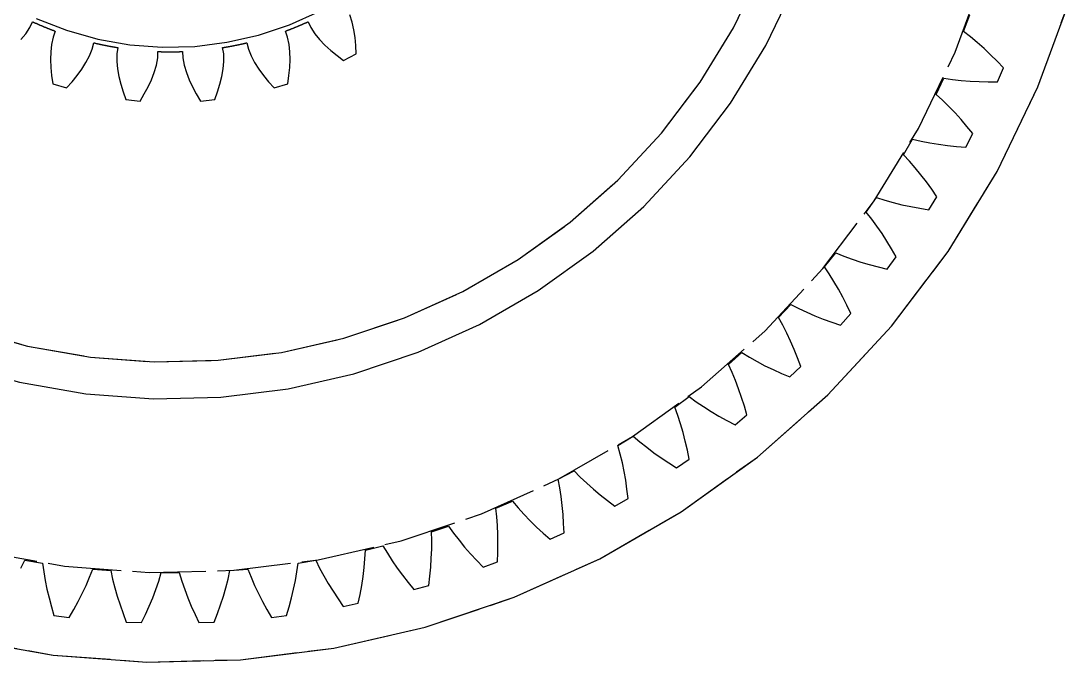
# Model space of a CAD drawing. Header units: millimetres. Extents: x -29 to 159, y -20 to 130.
# Drawn here: x -3.33 to 20.07, y 86.5 to 100.81 of the extents above; entities that cross this region are included whole.
import ezdxf

# ---------------------------------------------------------------- set-up
doc = ezdxf.new("R2010")
doc.units = ezdxf.units.MM
doc.linetypes.add('DASHED', pattern=[1.524, 1.27, -0.254])
doc.layers.add('HIDDEN', color=8, linetype='DASHED')
doc.layers.add('VISIBLE', color=7, linetype='CONTINUOUS')

msp = doc.modelspace()

# ---------------------------------------------------------------- linework, layer by layer
at = {"layer": 'HIDDEN'}
for points in [[(-12.88385, 101.28894), (-12.20206, 100.03695), (-11.39899, 98.85907), (-10.48264, 97.767), (-9.46211, 96.7716), (-8.34753, 95.88276), (-7.15, 95.10931), (-5.88141, 94.45894), (-4.55436, 93.93811), (-3.18205, 93.552), (-1.77811, 93.30445), (-0.35651, 93.19792), (1.06864, 93.23346), (2.48317, 93.41072), (3.87302, 93.72795), (5.22438, 94.18198), (6.52381, 94.76831), (7.75841, 95.4811), (8.9159, 96.31328), (9.98479, 97.25658), (10.95444, 98.30161), (11.81521, 99.438), (12.55857, 100.65444), (13.17711, 101.93886)], [(-4.2279, 88.96984), (-2.36253, 88.64093), (-0.47368, 88.49938), (1.41987, 88.5466), (3.29932, 88.78213), (5.14597, 89.20361), (6.94148, 89.80687), (8.668, 90.58591), (10.30838, 91.53298), (11.84631, 92.63867), (13.2665, 93.892), (14.55484, 95.28051), (15.69854, 96.79039), (16.68621, 98.40665), (17.50805, 100.11321), (18.15588, 101.89312)], [(-4.2279, 88.96984), (-2.36253, 88.64093), (-0.47368, 88.49938), (1.41987, 88.5466), (3.29932, 88.78213), (5.14597, 89.20361), (6.94148, 89.80687), (8.668, 90.58591), (10.30838, 91.53298), (11.84631, 92.63867), (13.2665, 93.892), (14.55484, 95.28051), (15.69854, 96.79039), (16.68621, 98.40665), (17.50805, 100.11321), (18.15588, 101.89312)], [(-4.67294, 87.01999), (-2.61122, 86.65645), (-0.52354, 86.5), (1.56933, 86.55219), (3.64661, 86.81251), (5.68765, 87.27836), (7.67216, 87.94512), (9.58042, 88.80616), (11.39347, 89.85293), (13.09329, 91.07501), (14.66297, 92.46027), (16.08693, 93.99493), (17.35101, 95.66375), (18.44265, 97.45014), (19.351, 99.33634), (20.06703, 101.30361)], [(-4.67294, 87.01999), (-2.61122, 86.65645), (-0.52354, 86.5), (1.56933, 86.55219), (3.64661, 86.81251), (5.68765, 87.27836), (7.67216, 87.94512), (9.58042, 88.80616), (11.39347, 89.85293), (13.09329, 91.07501), (14.66297, 92.46027), (16.08693, 93.99493), (17.35101, 95.66375), (18.44265, 97.45014), (19.351, 99.33634), (20.06703, 101.30361)], [(-4.67294, 87.01999), (-2.61122, 86.65645), (-0.52354, 86.5), (1.56933, 86.55219), (3.64661, 86.81251), (5.68765, 87.27836), (7.67216, 87.94512), (9.58042, 88.80616), (11.39347, 89.85293), (13.09329, 91.07501), (14.66297, 92.46027), (16.08693, 93.99493), (17.35101, 95.66375), (18.44265, 97.45014), (19.351, 99.33634), (20.06703, 101.30361)], [(4.05581, 100.7782), (4.00665, 100.93993)], [(4.05581, 100.7782), (4.00665, 100.93993)], [(17.69342, 100.56939), (17.83523, 100.94332)], [(17.69342, 100.56939), (17.83523, 100.94332)], [(-3.22309, 100.52111), (-3.13389, 100.66031)], [(-3.22309, 100.52111), (-3.13389, 100.66031)], [(-3.13389, 100.66031), (-3.07447, 100.78987)], [(-3.13389, 100.66031), (-3.07447, 100.78987)], [(-3.07447, 100.78987), (-3.06653, 100.78624), (-3.05858, 100.78261), (-3.05063, 100.77899), (-3.04268, 100.77538), (-3.03472, 100.77178), (-3.02675, 100.76819), (-3.01879, 100.76461), (-3.01082, 100.76104), (-3.00284, 100.75748), (-2.99486, 100.75393), (-2.98688, 100.75039), (-2.97889, 100.74685), (-2.97089, 100.74333), (-2.9629, 100.73982), (-2.9549, 100.73631), (-2.94689, 100.73282), (-2.93888, 100.72933), (-2.93087, 100.72586), (-2.92285, 100.72239), (-2.91483, 100.71893), (-2.9068, 100.71549), (-2.89877, 100.71205), (-2.89074, 100.70862), (-2.8827, 100.7052), (-2.87466, 100.70179), (-2.86661, 100.69839), (-2.85856, 100.695), (-2.85051, 100.69162), (-2.84245, 100.68825), (-2.83439, 100.68489), (-2.82632, 100.68153), (-2.81825, 100.67819), (-2.81018, 100.67486), (-2.8021, 100.67153), (-2.79402, 100.66822), (-2.78594, 100.66492), (-2.77785, 100.66162), (-2.76975, 100.65834), (-2.76166, 100.65506), (-2.75355, 100.65179), (-2.74545, 100.64854), (-2.73734, 100.64529), (-2.72923, 100.64205), (-2.72111, 100.63883), (-2.71299, 100.63561), (-2.70487, 100.6324), (-2.69674, 100.6292), (-2.68861, 100.62601), (-2.68047, 100.62283), (-2.67233, 100.61966), (-2.66419, 100.6165), (-2.65604, 100.61335), (-2.64789, 100.61021), (-2.63974, 100.60708), (-2.63158, 100.60396), (-2.62342, 100.60085), (-2.61525, 100.59774), (-2.60708, 100.59465), (-2.59891, 100.59157), (-2.59073, 100.58849), (-2.58255, 100.58543), (-2.57437, 100.58238), (-2.56618, 100.57933)], [(-3.07447, 100.78987), (-3.06653, 100.78624), (-3.05858, 100.78261), (-3.05063, 100.77899), (-3.04268, 100.77538), (-3.03472, 100.77178), (-3.02675, 100.76819), (-3.01879, 100.76461), (-3.01082, 100.76104), (-3.00284, 100.75748), (-2.99486, 100.75393), (-2.98688, 100.75039), (-2.97889, 100.74685), (-2.97089, 100.74333), (-2.9629, 100.73982), (-2.9549, 100.73631), (-2.94689, 100.73282), (-2.93888, 100.72933), (-2.93087, 100.72586), (-2.92285, 100.72239), (-2.91483, 100.71893), (-2.9068, 100.71549), (-2.89877, 100.71205), (-2.89074, 100.70862), (-2.8827, 100.7052), (-2.87466, 100.70179), (-2.86661, 100.69839), (-2.85856, 100.695), (-2.85051, 100.69162), (-2.84245, 100.68825), (-2.83439, 100.68489), (-2.82632, 100.68153), (-2.81825, 100.67819), (-2.81018, 100.67486), (-2.8021, 100.67153), (-2.79402, 100.66822), (-2.78594, 100.66492), (-2.77785, 100.66162), (-2.76975, 100.65834), (-2.76166, 100.65506), (-2.75355, 100.65179), (-2.74545, 100.64854), (-2.73734, 100.64529), (-2.72923, 100.64205), (-2.72111, 100.63883), (-2.71299, 100.63561), (-2.70487, 100.6324), (-2.69674, 100.6292), (-2.68861, 100.62601), (-2.68047, 100.62283), (-2.67233, 100.61966), (-2.66419, 100.6165), (-2.65604, 100.61335), (-2.64789, 100.61021), (-2.63974, 100.60708), (-2.63158, 100.60396), (-2.62342, 100.60085), (-2.61525, 100.59774), (-2.60708, 100.59465), (-2.59891, 100.59157), (-2.59073, 100.58849), (-2.58255, 100.58543), (-2.57437, 100.58238), (-2.56618, 100.57933)], [(2.56618, 100.57933), (2.57437, 100.58238), (2.58255, 100.58543), (2.59073, 100.58849), (2.59891, 100.59157), (2.60708, 100.59465), (2.61525, 100.59774), (2.62342, 100.60085), (2.63158, 100.60396), (2.63974, 100.60708), (2.64789, 100.61021), (2.65604, 100.61335), (2.66419, 100.6165), (2.67233, 100.61966), (2.68047, 100.62283), (2.68861, 100.62601), (2.69674, 100.6292), (2.70487, 100.6324), (2.71299, 100.63561), (2.72111, 100.63883), (2.72923, 100.64205), (2.73734, 100.64529), (2.74545, 100.64854), (2.75355, 100.65179), (2.76166, 100.65506), (2.76975, 100.65834), (2.77785, 100.66162), (2.78594, 100.66492), (2.79402, 100.66822), (2.8021, 100.67153), (2.81018, 100.67486), (2.81825, 100.67819), (2.82632, 100.68153), (2.83439, 100.68489), (2.84245, 100.68825), (2.85051, 100.69162), (2.85856, 100.695), (2.86661, 100.69839), (2.87466, 100.70179), (2.8827, 100.7052), (2.89074, 100.70862), (2.89877, 100.71205), (2.9068, 100.71549), (2.91483, 100.71893), (2.92285, 100.72239), (2.93087, 100.72586), (2.93888, 100.72933), (2.94689, 100.73282), (2.9549, 100.73631), (2.9629, 100.73982), (2.97089, 100.74333), (2.97889, 100.74685), (2.98688, 100.75039), (2.99486, 100.75393), (3.00284, 100.75748), (3.01082, 100.76104), (3.01879, 100.76461), (3.02675, 100.76819), (3.03472, 100.77178), (3.04268, 100.77538), (3.05063, 100.77899), (3.05858, 100.78261), (3.06653, 100.78624), (3.07447, 100.78987)], [(2.56618, 100.57933), (2.57437, 100.58238), (2.58255, 100.58543), (2.59073, 100.58849), (2.59891, 100.59157), (2.60708, 100.59465), (2.61525, 100.59774), (2.62342, 100.60085), (2.63158, 100.60396), (2.63974, 100.60708), (2.64789, 100.61021), (2.65604, 100.61335), (2.66419, 100.6165), (2.67233, 100.61966), (2.68047, 100.62283), (2.68861, 100.62601), (2.69674, 100.6292), (2.70487, 100.6324), (2.71299, 100.63561), (2.72111, 100.63883), (2.72923, 100.64205), (2.73734, 100.64529), (2.74545, 100.64854), (2.75355, 100.65179), (2.76166, 100.65506), (2.76975, 100.65834), (2.77785, 100.66162), (2.78594, 100.66492), (2.79402, 100.66822), (2.8021, 100.67153), (2.81018, 100.67486), (2.81825, 100.67819), (2.82632, 100.68153), (2.83439, 100.68489), (2.84245, 100.68825), (2.85051, 100.69162), (2.85856, 100.695), (2.86661, 100.69839), (2.87466, 100.70179), (2.8827, 100.7052), (2.89074, 100.70862), (2.89877, 100.71205), (2.9068, 100.71549), (2.91483, 100.71893), (2.92285, 100.72239), (2.93087, 100.72586), (2.93888, 100.72933), (2.94689, 100.73282), (2.9549, 100.73631), (2.9629, 100.73982), (2.97089, 100.74333), (2.97889, 100.74685), (2.98688, 100.75039), (2.99486, 100.75393), (3.00284, 100.75748), (3.01082, 100.76104), (3.01879, 100.76461), (3.02675, 100.76819), (3.03472, 100.77178), (3.04268, 100.77538), (3.05063, 100.77899), (3.05858, 100.78261), (3.06653, 100.78624), (3.07447, 100.78987)], [(3.07447, 100.78987), (3.13389, 100.66031)], [(3.07447, 100.78987), (3.13389, 100.66031)], [(3.13389, 100.66031), (3.22309, 100.52111)], [(3.13389, 100.66031), (3.22309, 100.52111)], [(4.09309, 100.60965), (4.05581, 100.7782)], [(4.09309, 100.60965), (4.05581, 100.7782)], [(4.12013, 100.43554), (4.09309, 100.60965)], [(4.12013, 100.43554), (4.09309, 100.60965)], [(-3.33026, 100.39039), (-3.22309, 100.52111)], [(-3.33026, 100.39039), (-3.22309, 100.52111)], [(-2.61578, 100.4457), (-2.65113, 100.2842)], [(-2.61578, 100.4457), (-2.65113, 100.2842)], [(-2.56618, 100.57933), (-2.61578, 100.4457)], [(-2.56618, 100.57933), (-2.61578, 100.4457)], [(2.61578, 100.4457), (2.56618, 100.57933)], [(2.61578, 100.4457), (2.56618, 100.57933)], [(2.65113, 100.2842), (2.61578, 100.4457)], [(2.65113, 100.2842), (2.61578, 100.4457)], [(3.22309, 100.52111), (3.33026, 100.39039)], [(3.22309, 100.52111), (3.33026, 100.39039)], [(3.33026, 100.39039), (3.44969, 100.26575)], [(3.33026, 100.39039), (3.44969, 100.26575)], [(4.13779, 100.25663), (4.12013, 100.43554)], [(4.13779, 100.25663), (4.12013, 100.43554)], [(17.84785, 100.44973), (17.69342, 100.56939)], [(17.84785, 100.44973), (17.69342, 100.56939)], [(17.99954, 100.32358), (17.84785, 100.44973)], [(17.99954, 100.32358), (17.84785, 100.44973)], [(-2.65113, 100.2842), (-2.66779, 100.11598)], [(-2.65113, 100.2842), (-2.66779, 100.11598)], [(-1.80092, 100.02629), (-1.74059, 100.18021)], [(-1.80092, 100.02629), (-1.74059, 100.18021)], [(-1.74059, 100.18021), (-1.70759, 100.31888)], [(-1.74059, 100.18021), (-1.70759, 100.31888)], [(-1.70759, 100.31888), (-1.69909, 100.31686), (-1.69059, 100.31486), (-1.68208, 100.31286), (-1.67358, 100.31087), (-1.66507, 100.30889), (-1.65656, 100.30693), (-1.64805, 100.30497), (-1.63953, 100.30302), (-1.63101, 100.30109), (-1.62249, 100.29916), (-1.61397, 100.29724), (-1.60545, 100.29534), (-1.59692, 100.29344), (-1.58839, 100.29155), (-1.57986, 100.28968), (-1.57133, 100.28781), (-1.56279, 100.28596), (-1.55426, 100.28411), (-1.54572, 100.28227), (-1.53717, 100.28045), (-1.52863, 100.27863), (-1.52008, 100.27683), (-1.51154, 100.27503), (-1.50299, 100.27325), (-1.49443, 100.27147), (-1.48588, 100.26971), (-1.47732, 100.26795), (-1.46876, 100.26621), (-1.4602, 100.26447), (-1.45164, 100.26275), (-1.44307, 100.26103), (-1.43451, 100.25933), (-1.42594, 100.25764), (-1.41737, 100.25595), (-1.40879, 100.25428), (-1.40022, 100.25262), (-1.39164, 100.25096), (-1.38306, 100.24932), (-1.37448, 100.24769), (-1.3659, 100.24606), (-1.35732, 100.24445), (-1.34873, 100.24285), (-1.34014, 100.24126), (-1.33155, 100.23967), (-1.32296, 100.2381), (-1.31436, 100.23654), (-1.30577, 100.23499), (-1.29717, 100.23345), (-1.28857, 100.23192), (-1.27997, 100.23039), (-1.27137, 100.22888), (-1.26276, 100.22738), (-1.25415, 100.22589), (-1.24555, 100.22441), (-1.23694, 100.22294), (-1.22832, 100.22148), (-1.21971, 100.22003), (-1.2111, 100.21859), (-1.20248, 100.21716), (-1.19386, 100.21574), (-1.18524, 100.21434), (-1.17662, 100.21294), (-1.16799, 100.21155)], [(-1.70759, 100.31888), (-1.69909, 100.31686), (-1.69059, 100.31486), (-1.68208, 100.31286), (-1.67358, 100.31087), (-1.66507, 100.30889), (-1.65656, 100.30693), (-1.64805, 100.30497), (-1.63953, 100.30302), (-1.63101, 100.30109), (-1.62249, 100.29916), (-1.61397, 100.29724), (-1.60545, 100.29534), (-1.59692, 100.29344), (-1.58839, 100.29155), (-1.57986, 100.28968), (-1.57133, 100.28781), (-1.56279, 100.28596), (-1.55426, 100.28411), (-1.54572, 100.28227), (-1.53717, 100.28045), (-1.52863, 100.27863), (-1.52008, 100.27683), (-1.51154, 100.27503), (-1.50299, 100.27325), (-1.49443, 100.27147), (-1.48588, 100.26971), (-1.47732, 100.26795), (-1.46876, 100.26621), (-1.4602, 100.26447), (-1.45164, 100.26275), (-1.44307, 100.26103), (-1.43451, 100.25933), (-1.42594, 100.25764), (-1.41737, 100.25595), (-1.40879, 100.25428), (-1.40022, 100.25262), (-1.39164, 100.25096), (-1.38306, 100.24932), (-1.37448, 100.24769), (-1.3659, 100.24606), (-1.35732, 100.24445), (-1.34873, 100.24285), (-1.34014, 100.24126), (-1.33155, 100.23967), (-1.32296, 100.2381), (-1.31436, 100.23654), (-1.30577, 100.23499), (-1.29717, 100.23345), (-1.28857, 100.23192), (-1.27997, 100.23039), (-1.27137, 100.22888), (-1.26276, 100.22738), (-1.25415, 100.22589), (-1.24555, 100.22441), (-1.23694, 100.22294), (-1.22832, 100.22148), (-1.21971, 100.22003), (-1.2111, 100.21859), (-1.20248, 100.21716), (-1.19386, 100.21574), (-1.18524, 100.21434), (-1.17662, 100.21294), (-1.16799, 100.21155)], [(-1.16799, 100.21155), (-1.19057, 100.07081)], [(-1.16799, 100.21155), (-1.19057, 100.07081)], [(1.16799, 100.21155), (1.17662, 100.21294), (1.18524, 100.21434), (1.19386, 100.21574), (1.20248, 100.21716), (1.2111, 100.21859), (1.21971, 100.22003), (1.22832, 100.22148), (1.23694, 100.22294), (1.24555, 100.22441), (1.25415, 100.22589), (1.26276, 100.22738), (1.27137, 100.22888), (1.27997, 100.23039), (1.28857, 100.23192), (1.29717, 100.23345), (1.30577, 100.23499), (1.31436, 100.23654), (1.32296, 100.2381), (1.33155, 100.23967), (1.34014, 100.24126), (1.34873, 100.24285), (1.35732, 100.24445), (1.3659, 100.24606), (1.37448, 100.24769), (1.38306, 100.24932), (1.39164, 100.25096), (1.40022, 100.25262), (1.40879, 100.25428), (1.41737, 100.25595), (1.42594, 100.25764), (1.43451, 100.25933), (1.44307, 100.26103), (1.45164, 100.26275), (1.4602, 100.26447), (1.46876, 100.26621), (1.47732, 100.26795), (1.48588, 100.26971), (1.49443, 100.27147), (1.50299, 100.27325), (1.51154, 100.27503), (1.52008, 100.27683), (1.52863, 100.27863), (1.53717, 100.28045), (1.54572, 100.28227), (1.55426, 100.28411), (1.56279, 100.28596), (1.57133, 100.28781), (1.57986, 100.28968), (1.58839, 100.29155), (1.59692, 100.29344), (1.60545, 100.29534), (1.61397, 100.29724), (1.62249, 100.29916), (1.63101, 100.30109), (1.63953, 100.30302), (1.64805, 100.30497), (1.65656, 100.30693), (1.66507, 100.30889), (1.67358, 100.31087), (1.68208, 100.31286), (1.69059, 100.31486), (1.69909, 100.31686), (1.70759, 100.31888)], [(1.16799, 100.21155), (1.17662, 100.21294), (1.18524, 100.21434), (1.19386, 100.21574), (1.20248, 100.21716), (1.2111, 100.21859), (1.21971, 100.22003), (1.22832, 100.22148), (1.23694, 100.22294), (1.24555, 100.22441), (1.25415, 100.22589), (1.26276, 100.22738), (1.27137, 100.22888), (1.27997, 100.23039), (1.28857, 100.23192), (1.29717, 100.23345), (1.30577, 100.23499), (1.31436, 100.23654), (1.32296, 100.2381), (1.33155, 100.23967), (1.34014, 100.24126), (1.34873, 100.24285), (1.35732, 100.24445), (1.3659, 100.24606), (1.37448, 100.24769), (1.38306, 100.24932), (1.39164, 100.25096), (1.40022, 100.25262), (1.40879, 100.25428), (1.41737, 100.25595), (1.42594, 100.25764), (1.43451, 100.25933), (1.44307, 100.26103), (1.45164, 100.26275), (1.4602, 100.26447), (1.46876, 100.26621), (1.47732, 100.26795), (1.48588, 100.26971), (1.49443, 100.27147), (1.50299, 100.27325), (1.51154, 100.27503), (1.52008, 100.27683), (1.52863, 100.27863), (1.53717, 100.28045), (1.54572, 100.28227), (1.55426, 100.28411), (1.56279, 100.28596), (1.57133, 100.28781), (1.57986, 100.28968), (1.58839, 100.29155), (1.59692, 100.29344), (1.60545, 100.29534), (1.61397, 100.29724), (1.62249, 100.29916), (1.63101, 100.30109), (1.63953, 100.30302), (1.64805, 100.30497), (1.65656, 100.30693), (1.66507, 100.30889), (1.67358, 100.31087), (1.68208, 100.31286), (1.69059, 100.31486), (1.69909, 100.31686), (1.70759, 100.31888)], [(1.19057, 100.07081), (1.16799, 100.21155)], [(1.19057, 100.07081), (1.16799, 100.21155)], [(1.70759, 100.31888), (1.74059, 100.18021)], [(1.70759, 100.31888), (1.74059, 100.18021)], [(1.74059, 100.18021), (1.80092, 100.02629)], [(1.74059, 100.18021), (1.80092, 100.02629)], [(2.66779, 100.11598), (2.65113, 100.2842)], [(2.66779, 100.11598), (2.65113, 100.2842)], [(3.44969, 100.26575), (3.57944, 100.14653)], [(3.44969, 100.26575), (3.57944, 100.14653)], [(3.57944, 100.14653), (3.71838, 100.03245)], [(3.57944, 100.14653), (3.71838, 100.03245)], [(4.14657, 100.0735), (4.13779, 100.25663)], [(4.14657, 100.0735), (4.13779, 100.25663)], [(18.1486, 100.19143), (17.99954, 100.32358)], [(18.1486, 100.19143), (17.99954, 100.32358)], [(18.29513, 100.05366), (18.1486, 100.19143)], [(18.29513, 100.05366), (18.1486, 100.19143)], [(-2.66779, 100.11598), (-2.67147, 99.9434)], [(-2.66779, 100.11598), (-2.67147, 99.9434)], [(-2.67147, 99.9434), (-2.66403, 99.76735)], [(-2.67147, 99.9434), (-2.66403, 99.76735)], [(-1.88053, 99.87717), (-1.80092, 100.02629)], [(-1.88053, 99.87717), (-1.80092, 100.02629)], [(-1.19057, 100.07081), (-1.19373, 99.90551)], [(-1.19057, 100.07081), (-1.19373, 99.90551)], [(-0.30954, 99.81843), (-0.2804, 99.98116)], [(-0.30954, 99.81843), (-0.2804, 99.98116)], [(-0.2804, 99.98116), (-0.27508, 100.1236)], [(-0.2804, 99.98116), (-0.27508, 100.1236)], [(-0.27508, 100.1236), (-0.26635, 100.12328), (-0.25762, 100.12297), (-0.24889, 100.12267), (-0.24016, 100.12238), (-0.23143, 100.12211), (-0.2227, 100.12184), (-0.21397, 100.12158), (-0.20524, 100.12133), (-0.19651, 100.12109), (-0.18778, 100.12086), (-0.17905, 100.12065), (-0.17031, 100.12044), (-0.16158, 100.12024), (-0.15285, 100.12006), (-0.14412, 100.11988), (-0.13538, 100.11972), (-0.12665, 100.11956), (-0.11791, 100.11942), (-0.10918, 100.11928), (-0.10045, 100.11916), (-0.09171, 100.11904), (-0.08298, 100.11894), (-0.07424, 100.11885), (-0.06551, 100.11876), (-0.05678, 100.11869), (-0.04804, 100.11863), (-0.03931, 100.11858), (-0.03057, 100.11854), (-0.02184, 100.11851), (-0.0131, 100.11848), (-0.00437, 100.11847), (0.00437, 100.11847), (0.0131, 100.11848), (0.02184, 100.11851), (0.03057, 100.11854), (0.03931, 100.11858), (0.04804, 100.11863), (0.05678, 100.11869), (0.06551, 100.11876), (0.07424, 100.11885), (0.08298, 100.11894), (0.09171, 100.11904), (0.10045, 100.11916), (0.10918, 100.11928), (0.11791, 100.11942), (0.12665, 100.11956), (0.13538, 100.11972), (0.14412, 100.11988), (0.15285, 100.12006), (0.16158, 100.12024), (0.17031, 100.12044), (0.17905, 100.12065), (0.18778, 100.12086), (0.19651, 100.12109), (0.20524, 100.12133), (0.21397, 100.12158), (0.2227, 100.12184), (0.23143, 100.12211), (0.24016, 100.12238), (0.24889, 100.12267), (0.25762, 100.12297), (0.26635, 100.12328), (0.27508, 100.1236)], [(-0.27508, 100.1236), (-0.26635, 100.12328), (-0.25762, 100.12297), (-0.24889, 100.12267), (-0.24016, 100.12238), (-0.23143, 100.12211), (-0.2227, 100.12184), (-0.21397, 100.12158), (-0.20524, 100.12133), (-0.19651, 100.12109), (-0.18778, 100.12086), (-0.17905, 100.12065), (-0.17031, 100.12044), (-0.16158, 100.12024), (-0.15285, 100.12006), (-0.14412, 100.11988), (-0.13538, 100.11972), (-0.12665, 100.11956), (-0.11791, 100.11942), (-0.10918, 100.11928), (-0.10045, 100.11916), (-0.09171, 100.11904), (-0.08298, 100.11894), (-0.07424, 100.11885), (-0.06551, 100.11876), (-0.05678, 100.11869), (-0.04804, 100.11863), (-0.03931, 100.11858), (-0.03057, 100.11854), (-0.02184, 100.11851), (-0.0131, 100.11848), (-0.00437, 100.11847), (0.00437, 100.11847), (0.0131, 100.11848), (0.02184, 100.11851), (0.03057, 100.11854), (0.03931, 100.11858), (0.04804, 100.11863), (0.05678, 100.11869), (0.06551, 100.11876), (0.07424, 100.11885), (0.08298, 100.11894), (0.09171, 100.11904), (0.10045, 100.11916), (0.10918, 100.11928), (0.11791, 100.11942), (0.12665, 100.11956), (0.13538, 100.11972), (0.14412, 100.11988), (0.15285, 100.12006), (0.16158, 100.12024), (0.17031, 100.12044), (0.17905, 100.12065), (0.18778, 100.12086), (0.19651, 100.12109), (0.20524, 100.12133), (0.21397, 100.12158), (0.2227, 100.12184), (0.23143, 100.12211), (0.24016, 100.12238), (0.24889, 100.12267), (0.25762, 100.12297), (0.26635, 100.12328), (0.27508, 100.1236)], [(0.27508, 100.1236), (0.2804, 99.98116)], [(0.27508, 100.1236), (0.2804, 99.98116)], [(0.2804, 99.98116), (0.30954, 99.81843)], [(0.2804, 99.98116), (0.30954, 99.81843)], [(1.19373, 99.90551), (1.19057, 100.07081)], [(1.19373, 99.90551), (1.19057, 100.07081)], [(1.80092, 100.02629), (1.88053, 99.87717)], [(1.80092, 100.02629), (1.88053, 99.87717)], [(2.66403, 99.76735), (2.67147, 99.9434)], [(2.66403, 99.76735), (2.67147, 99.9434)], [(2.67147, 99.9434), (2.66779, 100.11598)], [(2.67147, 99.9434), (2.66779, 100.11598)], [(3.71838, 100.03245), (3.86577, 99.92341)], [(3.71838, 100.03245), (3.86577, 99.92341)], [(3.86577, 99.92341), (4.14657, 100.0735)], [(3.86577, 99.92341), (4.14657, 100.0735)], [(18.43918, 99.91057), (18.29513, 100.05366)], [(18.43918, 99.91057), (18.29513, 100.05366)], [(18.5808, 99.7624), (18.43918, 99.91057)], [(18.5808, 99.7624), (18.43918, 99.91057)], [(-2.66403, 99.76735), (-2.64645, 99.58844)], [(-2.66403, 99.76735), (-2.64645, 99.58844)], [(-2.07734, 99.58938), (-1.97335, 99.73162)], [(-2.07734, 99.58938), (-1.97335, 99.73162)], [(-1.97335, 99.73162), (-1.88053, 99.87717)], [(-1.97335, 99.73162), (-1.88053, 99.87717)], [(-1.19373, 99.90551), (-1.17725, 99.73728)], [(-1.19373, 99.90551), (-1.17725, 99.73728)], [(-1.17725, 99.73728), (-1.14719, 99.56729)], [(-1.17725, 99.73728), (-1.14719, 99.56729)], [(-0.35853, 99.65664), (-0.30954, 99.81843)], [(-0.35853, 99.65664), (-0.30954, 99.81843)], [(0.30954, 99.81843), (0.35853, 99.65664)], [(0.30954, 99.81843), (0.35853, 99.65664)], [(1.14719, 99.56729), (1.17725, 99.73728)], [(1.14719, 99.56729), (1.17725, 99.73728)], [(1.17725, 99.73728), (1.19373, 99.90551)], [(1.17725, 99.73728), (1.19373, 99.90551)], [(1.88053, 99.87717), (1.97335, 99.73162)], [(1.88053, 99.87717), (1.97335, 99.73162)], [(1.97335, 99.73162), (2.07734, 99.58938)], [(1.97335, 99.73162), (2.07734, 99.58938)], [(2.64645, 99.58844), (2.66403, 99.76735)], [(2.64645, 99.58844), (2.66403, 99.76735)], [(18.44704, 99.44846), (18.5808, 99.7624)], [(18.44704, 99.44846), (18.5808, 99.7624)], [(-2.64645, 99.58844), (-2.61933, 99.40712)], [(-2.64645, 99.58844), (-2.61933, 99.40712)], [(-2.31465, 99.31469), (-2.19136, 99.45039)], [(-2.31465, 99.31469), (-2.19136, 99.45039)], [(-2.19136, 99.45039), (-2.07734, 99.58938)], [(-2.19136, 99.45039), (-2.07734, 99.58938)], [(-1.14719, 99.56729), (-1.10555, 99.39608)], [(-1.14719, 99.56729), (-1.10555, 99.39608)], [(-0.49541, 99.33599), (-0.42117, 99.49578)], [(-0.49541, 99.33599), (-0.42117, 99.49578)], [(-0.42117, 99.49578), (-0.35853, 99.65664)], [(-0.42117, 99.49578), (-0.35853, 99.65664)], [(0.35853, 99.65664), (0.42117, 99.49578)], [(0.35853, 99.65664), (0.42117, 99.49578)], [(0.42117, 99.49578), (0.49541, 99.33599)], [(0.42117, 99.49578), (0.49541, 99.33599)], [(1.10555, 99.39608), (1.14719, 99.56729)], [(1.10555, 99.39608), (1.14719, 99.56729)], [(2.07734, 99.58938), (2.19136, 99.45039)], [(2.07734, 99.58938), (2.19136, 99.45039)], [(2.19136, 99.45039), (2.31465, 99.31469)], [(2.19136, 99.45039), (2.31465, 99.31469)], [(2.61933, 99.40712), (2.64645, 99.58844)], [(2.61933, 99.40712), (2.64645, 99.58844)], [(17.07889, 99.16811), (17.25033, 99.52942)], [(17.07889, 99.16811), (17.25033, 99.52942)], [(17.25033, 99.52942), (17.4436, 99.50093)], [(17.25033, 99.52942), (17.4436, 99.50093)], [(17.4436, 99.50093), (17.63966, 99.47892)], [(17.4436, 99.50093), (17.63966, 99.47892)], [(17.63966, 99.47892), (17.83823, 99.46296)], [(17.63966, 99.47892), (17.83823, 99.46296)], [(17.83823, 99.46296), (18.03909, 99.45272)], [(17.83823, 99.46296), (18.03909, 99.45272)], [(18.03909, 99.45272), (18.24208, 99.44795)], [(18.03909, 99.45272), (18.24208, 99.44795)], [(18.24208, 99.44795), (18.44704, 99.44846)], [(18.24208, 99.44795), (18.44704, 99.44846)], [(-2.61933, 99.40712), (-2.31465, 99.31469)], [(-2.61933, 99.40712), (-2.31465, 99.31469)], [(-1.10555, 99.39608), (-1.0534, 99.22404)], [(-1.10555, 99.39608), (-1.0534, 99.22404)], [(-1.0534, 99.22404), (-0.99143, 99.05149)], [(-1.0534, 99.22404), (-0.99143, 99.05149)], [(-0.58012, 99.17743), (-0.49541, 99.33599)], [(-0.58012, 99.17743), (-0.49541, 99.33599)], [(0.49541, 99.33599), (0.58012, 99.17743)], [(0.49541, 99.33599), (0.58012, 99.17743)], [(0.99143, 99.05149), (1.0534, 99.22404)], [(0.99143, 99.05149), (1.0534, 99.22404)], [(1.0534, 99.22404), (1.10555, 99.39608)], [(1.0534, 99.22404), (1.10555, 99.39608)], [(2.31465, 99.31469), (2.61933, 99.40712)], [(2.31465, 99.31469), (2.61933, 99.40712)], [(-0.99143, 99.05149), (-0.67457, 99.02028)], [(-0.99143, 99.05149), (-0.67457, 99.02028)], [(-0.67457, 99.02028), (-0.58012, 99.17743)], [(-0.67457, 99.02028), (-0.58012, 99.17743)], [(0.58012, 99.17743), (0.67457, 99.02028)], [(0.58012, 99.17743), (0.67457, 99.02028)], [(0.67457, 99.02028), (0.99143, 99.05149)], [(0.67457, 99.02028), (0.99143, 99.05149)], [(17.22319, 99.03642), (17.07889, 99.16811)], [(17.22319, 99.03642), (17.07889, 99.16811)], [(17.36423, 98.89847), (17.22319, 99.03642)], [(17.36423, 98.89847), (17.22319, 99.03642)], [(17.50218, 98.75475), (17.36423, 98.89847)], [(17.50218, 98.75475), (17.36423, 98.89847)], [(17.63715, 98.60564), (17.50218, 98.75475)], [(17.63715, 98.60564), (17.50218, 98.75475)], [(17.76922, 98.45142), (17.63715, 98.60564)], [(17.76922, 98.45142), (17.63715, 98.60564)], [(17.73987, 97.99017), (17.89846, 98.29234)], [(17.73987, 97.99017), (17.89846, 98.29234)], [(17.89846, 98.29234), (17.76922, 98.45142)], [(17.89846, 98.29234), (17.76922, 98.45142)], [(16.35359, 97.82083), (16.55355, 98.16717)], [(16.35359, 97.82083), (16.55355, 98.16717)], [(16.55355, 98.16717), (16.74391, 98.12322)], [(16.55355, 98.16717), (16.74391, 98.12322)], [(16.74391, 98.12322), (16.93756, 98.08551)], [(16.74391, 98.12322), (16.93756, 98.08551)], [(16.93756, 98.08551), (17.13419, 98.05362)], [(16.93756, 98.08551), (17.13419, 98.05362)], [(17.13419, 98.05362), (17.33358, 98.02725)], [(17.13419, 98.05362), (17.33358, 98.02725)], [(16.48683, 97.67795), (16.35359, 97.82083)], [(16.48683, 97.67795), (16.35359, 97.82083)], [(17.33358, 98.02725), (17.53553, 98.00616)], [(17.33358, 98.02725), (17.53553, 98.00616)], [(17.53553, 98.00616), (17.73987, 97.99017)], [(17.53553, 98.00616), (17.73987, 97.99017)], [(16.61631, 97.5291), (16.48683, 97.67795)], [(16.61631, 97.5291), (16.48683, 97.67795)], [(16.74225, 97.37475), (16.61631, 97.5291)], [(16.74225, 97.37475), (16.61631, 97.5291)], [(16.86478, 97.21526), (16.74225, 97.37475)], [(16.86478, 97.21526), (16.74225, 97.37475)], [(16.98402, 97.05092), (16.86478, 97.21526)], [(16.98402, 97.05092), (16.86478, 97.21526)], [(15.52224, 96.53628), (15.74942, 96.8654)], [(15.52224, 96.53628), (15.74942, 96.8654)], [(15.74942, 96.8654), (15.93562, 96.80628)], [(15.74942, 96.8654), (15.93562, 96.80628)], [(16.91765, 96.59352), (17.10003, 96.88194)], [(16.91765, 96.59352), (17.10003, 96.88194)], [(17.10003, 96.88194), (16.98402, 97.05092)], [(17.10003, 96.88194), (16.98402, 97.05092)], [(15.93562, 96.80628), (16.12561, 96.75311)], [(15.93562, 96.80628), (16.12561, 96.75311)], [(16.12561, 96.75311), (16.31904, 96.7055)], [(16.12561, 96.75311), (16.31904, 96.7055)], [(16.31904, 96.7055), (16.51566, 96.66317)], [(16.31904, 96.7055), (16.51566, 96.66317)], [(16.51566, 96.66317), (16.71526, 96.6259)], [(16.51566, 96.66317), (16.71526, 96.6259)], [(15.64355, 96.38314), (15.52224, 96.53628)], [(15.64355, 96.38314), (15.52224, 96.53628)], [(16.71526, 96.6259), (16.91765, 96.59352)], [(16.71526, 96.6259), (16.91765, 96.59352)], [(15.76063, 96.22435), (15.64355, 96.38314)], [(15.76063, 96.22435), (15.64355, 96.38314)], [(15.87374, 96.06037), (15.76063, 96.22435)], [(15.87374, 96.06037), (15.76063, 96.22435)], [(15.98304, 95.89154), (15.87374, 96.06037)], [(15.98304, 95.89154), (15.87374, 96.06037)], [(16.08867, 95.71813), (15.98304, 95.89154)], [(16.08867, 95.71813), (15.98304, 95.89154)], [(16.19071, 95.54037), (16.08867, 95.71813)], [(16.19071, 95.54037), (16.08867, 95.71813)], [(14.59022, 95.32279), (14.84314, 95.63256)], [(14.59022, 95.32279), (14.84314, 95.63256)], [(14.84314, 95.63256), (15.02398, 95.55865)], [(14.84314, 95.63256), (15.02398, 95.55865)], [(15.02398, 95.55865), (15.20908, 95.49036)], [(15.02398, 95.55865), (15.20908, 95.49036)], [(15.20908, 95.49036), (15.39805, 95.42735)], [(15.20908, 95.49036), (15.39805, 95.42735)], [(15.98571, 95.26757), (16.19071, 95.54037)], [(15.98571, 95.26757), (16.19071, 95.54037)], [(14.69881, 95.16039), (14.59022, 95.32279)], [(14.69881, 95.16039), (14.59022, 95.32279)], [(15.39805, 95.42735), (15.59063, 95.36933)], [(15.39805, 95.42735), (15.59063, 95.36933)], [(15.59063, 95.36933), (15.78658, 95.31612)], [(15.59063, 95.36933), (15.78658, 95.31612)], [(15.78658, 95.31612), (15.98571, 95.26757)], [(15.78658, 95.31612), (15.98571, 95.26757)], [(14.80274, 94.99269), (14.69881, 95.16039)], [(14.80274, 94.99269), (14.69881, 95.16039)], [(14.90228, 94.82014), (14.80274, 94.99269)], [(14.90228, 94.82014), (14.80274, 94.99269)], [(14.99765, 94.64306), (14.90228, 94.82014)], [(14.99765, 94.64306), (14.90228, 94.82014)], [(15.08898, 94.46172), (14.99765, 94.64306)], [(15.08898, 94.46172), (14.99765, 94.64306)], [(13.56357, 94.18823), (13.8406, 94.47665)], [(13.56357, 94.18823), (13.8406, 94.47665)], [(13.8406, 94.47665), (14.01491, 94.38842)], [(13.8406, 94.47665), (14.01491, 94.38842)], [(14.01491, 94.38842), (14.19391, 94.30546)], [(14.01491, 94.38842), (14.19391, 94.30546)], [(14.19391, 94.30546), (14.3772, 94.22744)], [(14.19391, 94.30546), (14.3772, 94.22744)], [(15.17638, 94.27632), (15.08898, 94.46172)], [(15.17638, 94.27632), (15.08898, 94.46172)], [(13.65875, 94.01762), (13.56357, 94.18823)], [(13.65875, 94.01762), (13.56357, 94.18823)], [(14.3772, 94.22744), (14.56448, 94.15412)], [(14.3772, 94.22744), (14.56448, 94.15412)], [(14.56448, 94.15412), (14.75552, 94.08532)], [(14.56448, 94.15412), (14.75552, 94.08532)], [(14.75552, 94.08532), (14.95009, 94.02089)], [(14.75552, 94.08532), (14.95009, 94.02089)], [(14.95009, 94.02089), (15.17638, 94.27632)], [(14.95009, 94.02089), (15.17638, 94.27632)], [(13.74884, 93.8421), (13.65875, 94.01762)], [(13.74884, 93.8421), (13.65875, 94.01762)], [(13.83418, 93.6621), (13.74884, 93.8421)], [(13.83418, 93.6621), (13.74884, 93.8421)], [(13.91499, 93.47792), (13.83418, 93.6621)], [(13.91499, 93.47792), (13.83418, 93.6621)], [(12.44896, 93.13996), (12.7483, 93.40515)], [(12.44896, 93.13996), (12.7483, 93.40515)], [(12.7483, 93.40515), (12.91495, 93.30318)], [(12.7483, 93.40515), (12.91495, 93.30318)], [(13.99143, 93.28982), (13.91499, 93.47792)], [(13.99143, 93.28982), (13.91499, 93.47792)], [(12.5301, 92.96224), (12.44896, 93.13996)], [(12.5301, 92.96224), (12.44896, 93.13996)], [(12.91495, 93.30318), (13.08669, 93.20609)], [(12.91495, 93.30318), (13.08669, 93.20609)], [(13.08669, 93.20609), (13.26311, 93.11358)], [(13.08669, 93.20609), (13.26311, 93.11358)], [(14.06363, 93.09799), (13.99143, 93.28982)], [(14.06363, 93.09799), (13.99143, 93.28982)], [(12.60578, 92.78005), (12.5301, 92.96224)], [(12.60578, 92.78005), (12.5301, 92.96224)], [(13.26311, 93.11358), (13.44388, 93.02542)], [(13.26311, 93.11358), (13.44388, 93.02542)], [(13.44388, 93.02542), (13.62876, 92.94147)], [(13.44388, 93.02542), (13.62876, 92.94147)], [(13.62876, 92.94147), (13.81752, 92.8616)], [(13.62876, 92.94147), (13.81752, 92.8616)], [(13.81752, 92.8616), (14.06363, 93.09799)], [(13.81752, 92.8616), (14.06363, 93.09799)], [(12.67636, 92.59376), (12.60578, 92.78005)], [(12.67636, 92.59376), (12.60578, 92.78005)], [(11.25362, 92.18478), (11.57333, 92.42502)], [(11.25362, 92.18478), (11.57333, 92.42502)], [(11.57333, 92.42502), (11.73122, 92.30998)], [(11.57333, 92.42502), (11.73122, 92.30998)], [(12.74208, 92.40368), (12.67636, 92.59376)], [(12.74208, 92.40368), (12.67636, 92.59376)], [(11.73122, 92.30998), (11.8946, 92.19938)], [(11.73122, 92.30998), (11.8946, 92.19938)], [(11.8946, 92.19938), (12.063, 92.09297)], [(11.8946, 92.19938), (12.063, 92.09297)], [(12.80314, 92.21003), (12.74208, 92.40368)], [(12.80314, 92.21003), (12.74208, 92.40368)], [(12.85967, 92.01302), (12.80314, 92.21003)], [(12.85967, 92.01302), (12.80314, 92.21003)], [(11.32019, 92.00111), (11.25362, 92.18478)], [(11.32019, 92.00111), (11.25362, 92.18478)], [(11.38097, 91.81341), (11.32019, 92.00111)], [(11.38097, 91.81341), (11.32019, 92.00111)], [(12.063, 92.09297), (12.2361, 91.99056)], [(12.063, 92.09297), (12.2361, 91.99056)], [(12.2361, 91.99056), (12.41362, 91.892)], [(12.2361, 91.99056), (12.41362, 91.892)], [(12.59534, 91.7972), (12.85967, 92.01302)], [(12.59534, 91.7972), (12.85967, 92.01302)], [(11.43632, 91.62205), (11.38097, 91.81341)], [(11.43632, 91.62205), (11.38097, 91.81341)], [(12.41362, 91.892), (12.59534, 91.7972)], [(12.41362, 91.892), (12.59534, 91.7972)], [(9.98529, 91.32888), (10.32329, 91.54262)], [(9.98529, 91.32888), (10.32329, 91.54262)], [(10.32329, 91.54262), (10.47142, 91.41524)], [(10.32329, 91.54262), (10.47142, 91.41524)], [(11.48654, 91.4273), (11.43632, 91.62205)], [(11.48654, 91.4273), (11.43632, 91.62205)], [(10.03687, 91.14045), (9.98529, 91.32888)], [(10.03687, 91.14045), (9.98529, 91.32888)], [(10.47142, 91.41524), (10.62536, 91.29186)], [(10.47142, 91.41524), (10.62536, 91.29186)], [(10.62536, 91.29186), (10.78466, 91.17224)], [(10.62536, 91.29186), (10.78466, 91.17224)], [(11.53181, 91.22937), (11.48654, 91.4273)], [(11.53181, 91.22937), (11.48654, 91.4273)], [(10.08234, 90.94847), (10.03687, 91.14045)], [(10.08234, 90.94847), (10.03687, 91.14045)], [(10.78466, 91.17224), (10.94895, 91.05623)], [(10.78466, 91.17224), (10.94895, 91.05623)], [(10.94895, 91.05623), (11.11797, 90.94371)], [(10.94895, 91.05623), (11.11797, 90.94371)], [(11.29147, 90.83459), (11.57231, 91.02844)], [(11.29147, 90.83459), (11.57231, 91.02844)], [(11.57231, 91.02844), (11.53181, 91.22937)], [(11.57231, 91.02844), (11.53181, 91.22937)], [(10.12212, 90.75328), (10.08234, 90.94847)], [(10.12212, 90.75328), (10.08234, 90.94847)], [(11.11797, 90.94371), (11.29147, 90.83459)], [(11.11797, 90.94371), (11.29147, 90.83459)], [(8.6522, 90.57782), (9.0063, 90.76366)], [(8.6522, 90.57782), (9.0063, 90.76366)], [(8.68845, 90.38584), (8.6522, 90.57782)], [(8.68845, 90.38584), (8.6522, 90.57782)], [(9.0063, 90.76366), (9.1437, 90.62478)], [(9.0063, 90.76366), (9.1437, 90.62478)], [(9.1437, 90.62478), (9.28722, 90.48941)], [(9.1437, 90.62478), (9.28722, 90.48941)], [(10.1565, 90.55511), (10.12212, 90.75328)], [(10.1565, 90.55511), (10.12212, 90.75328)], [(10.1857, 90.35418), (10.1565, 90.55511)], [(10.1857, 90.35418), (10.1565, 90.55511)], [(8.71833, 90.19083), (8.68845, 90.38584)], [(8.71833, 90.19083), (8.68845, 90.38584)], [(9.28722, 90.48941), (9.43637, 90.35736)], [(9.28722, 90.48941), (9.43637, 90.35736)], [(9.43637, 90.35736), (9.5908, 90.22851)], [(9.43637, 90.35736), (9.5908, 90.22851)], [(10.2099, 90.15065), (10.1857, 90.35418)], [(10.2099, 90.15065), (10.1857, 90.35418)], [(7.263, 89.93645), (7.63091, 90.09321)], [(7.263, 89.93645), (7.63091, 90.09321)], [(7.63091, 90.09321), (7.75669, 89.94372)], [(7.63091, 90.09321), (7.75669, 89.94372)], [(8.74227, 89.99307), (8.71833, 90.19083)], [(8.74227, 89.99307), (8.71833, 90.19083)], [(9.5908, 90.22851), (9.75021, 90.10275)], [(9.5908, 90.22851), (9.75021, 90.10275)], [(9.75021, 90.10275), (9.91437, 89.98003)], [(9.75021, 90.10275), (9.91437, 89.98003)], [(9.91437, 89.98003), (10.2099, 90.15065)], [(9.91437, 89.98003), (10.2099, 90.15065)], [(7.28368, 89.74219), (7.263, 89.93645)], [(7.28368, 89.74219), (7.263, 89.93645)], [(7.75669, 89.94372), (7.88885, 89.79724)], [(7.75669, 89.94372), (7.88885, 89.79724)], [(8.76059, 89.79278), (8.74227, 89.99307)], [(8.76059, 89.79278), (8.74227, 89.99307)], [(7.29777, 89.54541), (7.28368, 89.74219)], [(7.29777, 89.54541), (7.28368, 89.74219)], [(7.88885, 89.79724), (8.02689, 89.65362)], [(7.88885, 89.79724), (8.02689, 89.65362)], [(8.02689, 89.65362), (8.17045, 89.51275)], [(8.02689, 89.65362), (8.17045, 89.51275)], [(8.77353, 89.59015), (8.76059, 89.79278)], [(8.77353, 89.59015), (8.76059, 89.79278)], [(5.82669, 89.40896), (6.20603, 89.5356)], [(5.82669, 89.40896), (6.20603, 89.5356)], [(5.83168, 89.21366), (5.82669, 89.40896)], [(5.83168, 89.21366), (5.82669, 89.40896)], [(6.20603, 89.5356), (6.31937, 89.37647)], [(6.20603, 89.5356), (6.31937, 89.37647)], [(7.30573, 89.34636), (7.29777, 89.54541)], [(7.30573, 89.34636), (7.29777, 89.54541)], [(8.17045, 89.51275), (8.31922, 89.37458)], [(8.17045, 89.51275), (8.31922, 89.37458)], [(8.47298, 89.23904), (8.78128, 89.38533)], [(8.47298, 89.23904), (8.78128, 89.38533)], [(8.78128, 89.38533), (8.77353, 89.59015)], [(8.78128, 89.38533), (8.77353, 89.59015)], [(5.82989, 89.01638), (5.83168, 89.21366)], [(5.82989, 89.01638), (5.83168, 89.21366)], [(6.31937, 89.37647), (6.43931, 89.21983)], [(6.31937, 89.37647), (6.43931, 89.21983)], [(6.43931, 89.21983), (6.56535, 89.06557)], [(6.43931, 89.21983), (6.56535, 89.06557)], [(7.30447, 88.94223), (7.30787, 89.14524)], [(7.30447, 88.94223), (7.30787, 89.14524)], [(7.30787, 89.14524), (7.30573, 89.34636)], [(7.30787, 89.14524), (7.30573, 89.34636)], [(8.31922, 89.37458), (8.47298, 89.23904)], [(8.31922, 89.37458), (8.47298, 89.23904)], [(4.34185, 88.80368), (4.3526, 88.99875)], [(4.34185, 88.80368), (4.3526, 88.99875)], [(4.3526, 88.99875), (4.74089, 89.09445)], [(4.3526, 88.99875), (4.74089, 89.09445)], [(4.74089, 89.09445), (4.84106, 88.92672)], [(4.74089, 89.09445), (4.84106, 88.92672)], [(4.84106, 88.92672), (4.94801, 88.76094)], [(4.84106, 88.92672), (4.94801, 88.76094)], [(5.8218, 88.81734), (5.82989, 89.01638)], [(5.8218, 88.81734), (5.82989, 89.01638)], [(6.56535, 89.06557), (6.69711, 88.91361)], [(6.56535, 89.06557), (6.69711, 88.91361)], [(6.69711, 88.91361), (6.83428, 88.76391)], [(6.69711, 88.91361), (6.83428, 88.76391)], [(7.2957, 88.73745), (7.30447, 88.94223)], [(7.2957, 88.73745), (7.30447, 88.94223)], [(-3.33136, 88.59738), (-3.24501, 88.77263)], [(-3.33136, 88.59738), (-3.24501, 88.77263)], [(-3.24501, 88.77263), (-2.85028, 88.70848)], [(-3.24501, 88.77263), (-2.85028, 88.70848)], [(-2.85028, 88.70848), (-2.82387, 88.51491)], [(-2.85028, 88.70848), (-2.82387, 88.51491)], [(2.82387, 88.51491), (2.85028, 88.70848)], [(2.82387, 88.51491), (2.85028, 88.70848)], [(2.85028, 88.70848), (3.24501, 88.77263)], [(2.85028, 88.70848), (3.24501, 88.77263)], [(3.24501, 88.77263), (3.33136, 88.59738)], [(3.24501, 88.77263), (3.33136, 88.59738)], [(4.3242, 88.60718), (4.34185, 88.80368)], [(4.3242, 88.60718), (4.34185, 88.80368)], [(4.94801, 88.76094), (5.06123, 88.59703)], [(4.94801, 88.76094), (5.06123, 88.59703)], [(5.80776, 88.6167), (5.8218, 88.81734)], [(5.80776, 88.6167), (5.8218, 88.81734)], [(6.83428, 88.76391), (6.97663, 88.61644)], [(6.83428, 88.76391), (6.97663, 88.61644)], [(6.97663, 88.61644), (7.2957, 88.73745)], [(6.97663, 88.61644), (7.2957, 88.73745)], [(-2.82387, 88.51491), (-2.79046, 88.32047)], [(-2.82387, 88.51491), (-2.79046, 88.32047)], [(-1.80005, 88.39059), (-1.72809, 88.57222)], [(-1.80005, 88.39059), (-1.72809, 88.57222)], [(-1.72809, 88.57222), (-1.32947, 88.54004)], [(-1.72809, 88.57222), (-1.32947, 88.54004)], [(-1.32947, 88.54004), (-1.28757, 88.34922)], [(-1.32947, 88.54004), (-1.28757, 88.34922)], [(-0.25707, 88.3077), (-0.19996, 88.49453)], [(-0.25707, 88.3077), (-0.19996, 88.49453)], [(-0.19996, 88.49453), (0.19996, 88.49453)], [(-0.19996, 88.49453), (0.19996, 88.49453)], [(0.19996, 88.49453), (0.25707, 88.3077)], [(0.19996, 88.49453), (0.25707, 88.3077)], [(1.28757, 88.34922), (1.32947, 88.54004)], [(1.28757, 88.34922), (1.32947, 88.54004)], [(1.32947, 88.54004), (1.72809, 88.57222)], [(1.32947, 88.54004), (1.72809, 88.57222)], [(1.72809, 88.57222), (1.80005, 88.39059)], [(1.72809, 88.57222), (1.80005, 88.39059)], [(2.79046, 88.32047), (2.82387, 88.51491)], [(2.79046, 88.32047), (2.82387, 88.51491)], [(3.33136, 88.59738), (3.42462, 88.42353)], [(3.33136, 88.59738), (3.42462, 88.42353)], [(4.30012, 88.40944), (4.3242, 88.60718)], [(4.30012, 88.40944), (4.3242, 88.60718)], [(5.06123, 88.59703), (5.18033, 88.43497)], [(5.06123, 88.59703), (5.18033, 88.43497)], [(5.78802, 88.41462), (5.80776, 88.6167)], [(5.78802, 88.41462), (5.80776, 88.6167)], [(-2.79046, 88.32047), (-2.75055, 88.12531)], [(-2.79046, 88.32047), (-2.75055, 88.12531)], [(-1.96449, 88.02986), (-1.87903, 88.2098)], [(-1.96449, 88.02986), (-1.87903, 88.2098)], [(-1.87903, 88.2098), (-1.80005, 88.39059)], [(-1.87903, 88.2098), (-1.80005, 88.39059)], [(-1.28757, 88.34922), (-1.23863, 88.15811)], [(-1.28757, 88.34922), (-1.23863, 88.15811)], [(-0.32124, 88.12114), (-0.25707, 88.3077)], [(-0.32124, 88.12114), (-0.25707, 88.3077)], [(0.25707, 88.3077), (0.32124, 88.12114)], [(0.25707, 88.3077), (0.32124, 88.12114)], [(1.23863, 88.15811), (1.28757, 88.34922)], [(1.23863, 88.15811), (1.28757, 88.34922)], [(1.80005, 88.39059), (1.87903, 88.2098)], [(1.80005, 88.39059), (1.87903, 88.2098)], [(1.87903, 88.2098), (1.96449, 88.02986)], [(1.87903, 88.2098), (1.96449, 88.02986)], [(2.75055, 88.12531), (2.79046, 88.32047)], [(2.75055, 88.12531), (2.79046, 88.32047)], [(3.42462, 88.42353), (3.52429, 88.25105)], [(3.42462, 88.42353), (3.52429, 88.25105)], [(3.52429, 88.25105), (3.62996, 88.07992)], [(3.52429, 88.25105), (3.62996, 88.07992)], [(4.23405, 88.01074), (4.26997, 88.21058)], [(4.23405, 88.01074), (4.26997, 88.21058)], [(4.26997, 88.21058), (4.30012, 88.40944)], [(4.26997, 88.21058), (4.30012, 88.40944)], [(5.18033, 88.43497), (5.30501, 88.27471)], [(5.18033, 88.43497), (5.30501, 88.27471)], [(5.30501, 88.27471), (5.43504, 88.11627)], [(5.30501, 88.27471), (5.43504, 88.11627)], [(5.43504, 88.11627), (5.76281, 88.21121)], [(5.43504, 88.11627), (5.76281, 88.21121)], [(5.76281, 88.21121), (5.78802, 88.41462)], [(5.76281, 88.21121), (5.78802, 88.41462)], [(-2.75055, 88.12531), (-2.7045, 87.92952)], [(-2.75055, 88.12531), (-2.7045, 87.92952)], [(-2.05605, 87.85079), (-1.96449, 88.02986)], [(-2.05605, 87.85079), (-1.96449, 88.02986)], [(-1.23863, 88.15811), (-1.18314, 87.96678)], [(-1.23863, 88.15811), (-1.18314, 87.96678)], [(-0.39195, 87.9349), (-0.32124, 88.12114)], [(-0.39195, 87.9349), (-0.32124, 88.12114)], [(0.32124, 88.12114), (0.39195, 87.9349)], [(0.32124, 88.12114), (0.39195, 87.9349)], [(1.18314, 87.96678), (1.23863, 88.15811)], [(1.18314, 87.96678), (1.23863, 88.15811)], [(1.96449, 88.02986), (2.05605, 87.85079)], [(1.96449, 88.02986), (2.05605, 87.85079)], [(2.7045, 87.92952), (2.75055, 88.12531)], [(2.7045, 87.92952), (2.75055, 88.12531)], [(3.62996, 88.07992), (3.74134, 87.91016)], [(3.62996, 88.07992), (3.74134, 87.91016)], [(4.19255, 87.81002), (4.23405, 88.01074)], [(4.19255, 87.81002), (4.23405, 88.01074)], [(-2.7045, 87.92952), (-2.65261, 87.73322)], [(-2.7045, 87.92952), (-2.65261, 87.73322)], [(-2.15341, 87.67261), (-2.05605, 87.85079)], [(-2.15341, 87.67261), (-2.05605, 87.85079)], [(-1.18314, 87.96678), (-1.12149, 87.77534)], [(-1.18314, 87.96678), (-1.12149, 87.77534)], [(-1.12149, 87.77534), (-1.05397, 87.58385)], [(-1.12149, 87.77534), (-1.05397, 87.58385)], [(-0.55151, 87.5636), (-0.4688, 87.74904)], [(-0.55151, 87.5636), (-0.4688, 87.74904)], [(-0.4688, 87.74904), (-0.39195, 87.9349)], [(-0.4688, 87.74904), (-0.39195, 87.9349)], [(0.39195, 87.9349), (0.4688, 87.74904)], [(0.39195, 87.9349), (0.4688, 87.74904)], [(0.4688, 87.74904), (0.55151, 87.5636)], [(0.4688, 87.74904), (0.55151, 87.5636)], [(1.05397, 87.58385), (1.12149, 87.77534)], [(1.05397, 87.58385), (1.12149, 87.77534)], [(1.12149, 87.77534), (1.18314, 87.96678)], [(1.12149, 87.77534), (1.18314, 87.96678)], [(2.05605, 87.85079), (2.15341, 87.67261)], [(2.05605, 87.85079), (2.15341, 87.67261)], [(2.65261, 87.73322), (2.7045, 87.92952)], [(2.65261, 87.73322), (2.7045, 87.92952)], [(3.74134, 87.91016), (3.8582, 87.74177)], [(3.74134, 87.91016), (3.8582, 87.74177)], [(3.8582, 87.74177), (4.19255, 87.81002)], [(3.8582, 87.74177), (4.19255, 87.81002)], [(-2.65261, 87.73322), (-2.59509, 87.53649)], [(-2.65261, 87.73322), (-2.59509, 87.53649)], [(-2.59509, 87.53649), (-2.25633, 87.49536)], [(-2.59509, 87.53649), (-2.25633, 87.49536)], [(-2.25633, 87.49536), (-2.15341, 87.67261)], [(-2.25633, 87.49536), (-2.15341, 87.67261)], [(-1.05397, 87.58385), (-0.98081, 87.39239)], [(-1.05397, 87.58385), (-0.98081, 87.39239)], [(-0.63984, 87.37865), (-0.55151, 87.5636)], [(-0.63984, 87.37865), (-0.55151, 87.5636)], [(0.55151, 87.5636), (0.63984, 87.37865)], [(0.55151, 87.5636), (0.63984, 87.37865)], [(0.98081, 87.39239), (1.05397, 87.58385)], [(0.98081, 87.39239), (1.05397, 87.58385)], [(2.15341, 87.67261), (2.25633, 87.49536)], [(2.15341, 87.67261), (2.25633, 87.49536)], [(2.25633, 87.49536), (2.59509, 87.53649)], [(2.25633, 87.49536), (2.59509, 87.53649)], [(2.59509, 87.53649), (2.65261, 87.73322)], [(2.59509, 87.53649), (2.65261, 87.73322)], [(-0.98081, 87.39239), (-0.63984, 87.37865)], [(-0.98081, 87.39239), (-0.63984, 87.37865)], [(0.63984, 87.37865), (0.98081, 87.39239)], [(0.63984, 87.37865), (0.98081, 87.39239)]]:
    msp.add_lwpolyline(points, dxfattribs=at)
at = {"layer": 'VISIBLE'}
for points in [[(-12.88385, 101.28894), (-12.20206, 100.03695), (-11.39899, 98.85907), (-10.48264, 97.767), (-9.46211, 96.7716), (-8.34753, 95.88276), (-7.15, 95.10931), (-5.88141, 94.45894), (-4.55436, 93.93811), (-3.18205, 93.552), (-1.77811, 93.30445), (-0.35651, 93.19792), (1.06864, 93.23346), (2.48317, 93.41072), (3.87302, 93.72795), (5.22438, 94.18198), (6.52381, 94.76831), (7.75841, 95.4811), (8.9159, 96.31328), (9.98479, 97.25658), (10.95444, 98.30161), (11.81521, 99.438), (12.55857, 100.65444), (13.17711, 101.93886)], [(-13.62649, 100.9313), (-12.9054, 99.60715), (-12.05604, 98.36138), (-11.08687, 97.20636), (-10.00751, 96.15358), (-8.82869, 95.21351), (-7.56213, 94.39548), (-6.22041, 93.70762), (-4.81688, 93.15677), (-3.36547, 92.74841), (-1.88061, 92.48659), (-0.37706, 92.37391), (1.13024, 92.4115), (2.6263, 92.59898), (4.09626, 92.93449), (5.52551, 93.41469), (6.89985, 94.03482), (8.20561, 94.7887), (9.42982, 95.66885), (10.56032, 96.66651), (11.58586, 97.77178), (12.49625, 98.97367), (13.28245, 100.26023), (13.93665, 101.61868)], [(-4.67294, 87.01999), (-2.61122, 86.65645), (-0.52354, 86.5), (1.56933, 86.55219), (3.64661, 86.81251), (5.68765, 87.27836), (7.67216, 87.94512), (9.58042, 88.80616), (11.39347, 89.85293), (13.09329, 91.07501), (14.66297, 92.46027), (16.08693, 93.99493), (17.35101, 95.66375), (18.44265, 97.45014), (19.351, 99.33634), (20.06703, 101.30361)], [(-2.99181, 100.86294), (-2.31676, 100.598), (-1.61868, 100.40159), (-0.90451, 100.27566), (-0.18135, 100.22147), (0.54361, 100.23955), (1.26316, 100.32972), (1.97017, 100.49109), (2.65759, 100.72205), (3.3186, 101.02031)]]:
    msp.add_lwpolyline(points, dxfattribs=at)

doc.saveas('drawing.dxf')
